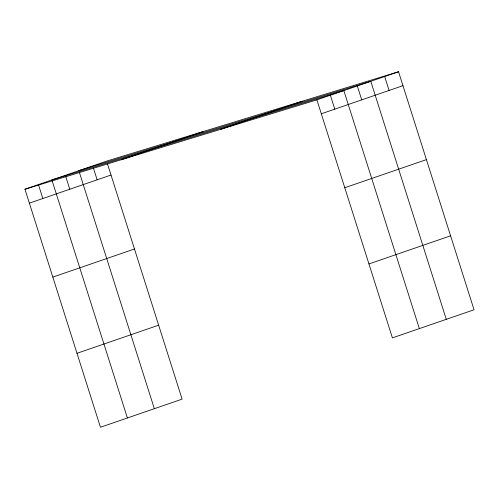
<?xml version="1.0" encoding="UTF-8"?>
<svg xmlns="http://www.w3.org/2000/svg" width="499" height="499" viewBox="0 0 499 499"><rect width="100%" height="100%" fill="white"/><g stroke="black" fill="none" stroke-linecap="round" stroke-linejoin="round"><path stroke-width="0.75" d="M107.528 164.052L182.104 399.138L100.455 427.25L24.95 189.227L106.599 161.121L398.545 71.75L474.05 309.773L392.401 337.879L316.896 99.862L398.545 71.75M121.294 159.736L202.943 131.63M220.552 129.353L302.207 101.247M29.366 203.149L111.015 175.043M321.312 113.784L402.961 85.672M52.825 277.101L134.474 248.995M344.772 187.736L426.42 159.624M76.996 353.298L158.645 325.186M368.942 263.927L450.591 235.821M78.842 170.677L370.788 81.312L446.287 319.329M24.95 189.227L316.896 99.862M384.667 76.534L389.083 90.45M357.315 85.947L361.731 99.869M419.347 328.604L343.842 90.587L51.896 179.952L127.401 417.969M330.369 95.222L334.785 109.144M93.419 168.101L97.137 179.821M79.304 172.143L154.341 408.693M65.369 175.317L69.785 189.24M38.423 184.593L42.839 198.515"/></g></svg>
